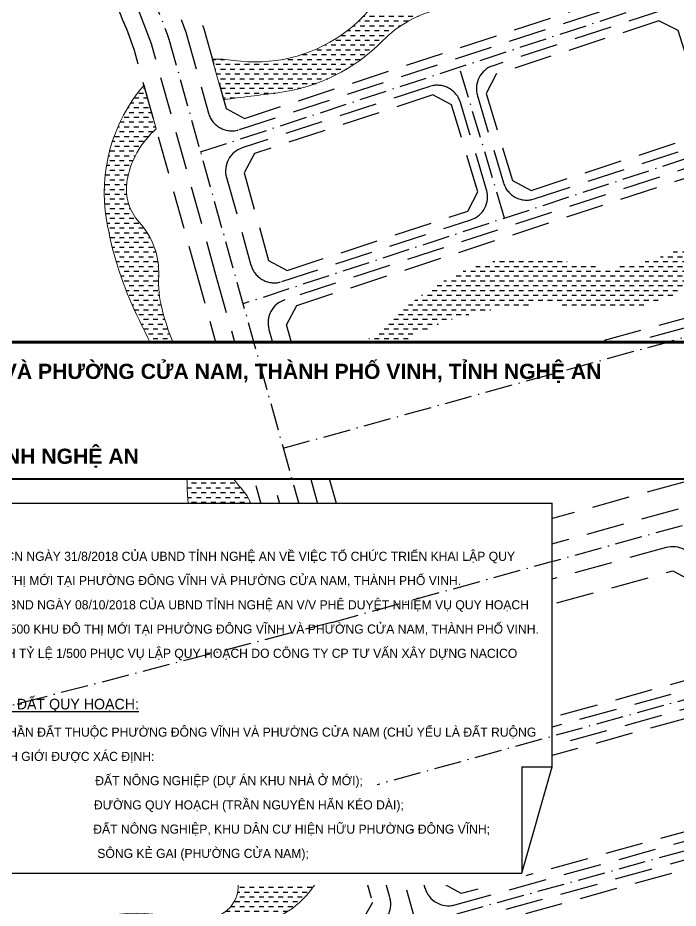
# Model space of a CAD drawing. Header units: metres. Extents: x 563124 to 573994, y 2062953 to 2068466.
# Drawn here: x 568267.6 to 568485.6, y 2066454.5 to 2066748.2 of the extents above; entities that cross this region are included whole.
import ezdxf

# ---------------------------------------------------------------- set-up
doc = ezdxf.new("R2010")
doc.units = ezdxf.units.M
doc.linetypes.add('ACAD_ISO10W100', pattern=[18.5, 12, -3, 0.5, -3])
doc.linetypes.add('HIDDEN', pattern=[0.375, 0.25, -0.125])
doc.layers.add('datMatNc', color=150, linetype='CONTINUOUS', lineweight=13)
for name, color, linetype in [('ghi_chu', 7, 'CONTINUOUS'), ('hacth sdd', 8, 'CONTINUOUS'), ('Khung ban ve', 7, 'CONTINUOUS'), ('KTEN', 7, 'CONTINUOUS'), ('LogDg phu', 7, 'CONTINUOUS'), ('TimDg', 222, 'CONTINUOUS'), ('ViaHeSphu', 32, 'CONTINUOUS')]:
    doc.layers.add(name, color=color, linetype=linetype)
doc.styles.add('ARIALB', font='VHARIALB.ttf', dxfattribs={"width": 0.75})
doc.styles.add('avantH', font='VHAVAN.ttf', dxfattribs={"height": 10})
doc.styles.add('VnBlackH', font='VHBLACK.ttf')
pattern_1 = [(0, (0, 0), (1.5875, 1.5875), [1.5875, -1.5875])]

# ---------------------------------------------------------------- blocks, each defined once
blk = doc.blocks.new('text tieu de')
at = {"color": 5}
blk.add_wipeout([(0, -1.1652900866465643e-10), (572.785714285681, -1.1652900866465643e-10), (572.785714285681, -45.00000000011653), (0, -45.00000000011653)], dxfattribs=at).dxf.layer = 'KTEN'
at = {"layer": 'KTEN', "const_width": 0.75, "flags": 128}
blk.add_lwpolyline([(0, 0), (572.785714285681, 0), (572.785714285681, -45), (0, -45)], close=True, dxfattribs=at)
at = {"layer": 'KTEN', "linetype": 'Continuous', "ltscale": 15, "style": 'ARIALB'}
for s, p in [('quy ho¹ch chi tiÕt tû lÖ 1/500 khu ®« thÞ míi t¹i ph\xadêng ®«ng vÜnh vµ ph\xadêng cöa nam, thµnh phè vinh, tØnh nghÖ an', (25, -12)), ('®Þa ®iÓm: ph\xadêng ®«ng vÜnh vµ ph\xadêng cöa nam, thµnh phè vinh, tØnh nghÖ an', (25, -40))]:
    blk.add_text(s, height=5, rotation=359.9999999466391, dxfattribs=at).set_placement(p)
at = {"layer": 'KTEN', "color": 5, "style": 'VnBlackH'}
blk.add_attdef('BD', (25, -29), '', height=9, dxfattribs=at)
blk = doc.blocks.new('ghi_Eu1')
at = {"color": 32}
blk.add_wipeout([(0, 0), (240, 0), (240, -103.00472022686165), (230.00000000000003, -125.98291329480705), (0, -125.98291329480705)], dxfattribs=at).dxf.layer = 'ghi_chu'
at = {"layer": 'ghi_chu'}
for p, q in [((0, 0), (0, -122.0047202268615)), ((0, 0), (240, 0)), ((230, -87.00472022686154), (240, -87.00472022686154)), ((230, -87.00472022686154), (230, -122.0047202268615))]:
    blk.add_line(p, q, dxfattribs=at)
blk.add_lwpolyline([(0, -122.0047202268615), (230, -122.0047202268615), (240, -87.00472022686154), (240, 0)], dxfattribs=at)
at = {"layer": 'ghi_chu', "lineweight": -2, "style": 'avantH'}
for s, height, p in [('%%U1. c¨n cø thùc hiÖn:', 3.5, (5, -10)), ('- c«ng v¨n sè 6637/UBND-CN ngµy 31/8/2018 cña ubnd tØnh nghÖ an vÒ viÖc tæ chøc triÓn khai lËp quy', 3, (5, -19.00236011343077)), ('ho¹ch x©y dùng khu ®« thÞ míi t¹i ph\xadêng ®«ng vÜnh vµ ph\xadêng cöa nam, thµnh phè vinh.', 3, (5, -27.00236011343077)), ('- quyÕt ®Þnh sè 4508/q®-ubnd ngµy 08/10/2018 cña ubnd tØnh nghÖ an v/v phª duyÖt nhiÖm vô quy ho¹ch', 3, (5, -35.00236011343077)), ('chi tiÕt x©y dùng tû lÖ 1/500 khu ®« thÞ míi t¹i ph\xadêng ®«ng vÜnh vµ ph\xadêng cöa nam, thµnh phè vinh.', 3, (5, -43.00236011343077)), ('- b¶n ®å kh¶o s¸t ®Þa h×nh tû lÖ 1/500 phôc vô lËp quy ho¹ch do C¤NG TY cp t\xad vÊn x©y dùng nacico', 3, (5, -51.00236011343077)), ('lËp th¸ng 10/2018.', 3, (5, -59.00236011343077)), ('lËp th¸ng 10/2018.', 3, (5, -59.00236011343077)), ('%%U2. vÞ trÝ, ranh giíi khu ®Êt quy ho¹ch:', 3.5, (5, -68.00236011343077)), ('khu ®Êt lËp quy ho¹ch phÇn ®Êt thuéc ph\xadêng ®«ng vÜnh vµ ph\xadêng cöa nam (chñ yÕu lµ ®Êt ruéng', 3, (5, -77.00472022686154)), ('vµ 1 phÇn d©n c\xad, cã ranh giíi ®\xadîc x¸c ®Þnh:', 3, (5, -85.00472022686154)), ('- phÝa b¾c gi¸p:                                              ®Êt n«ng nghiÖp (dù ¸n khu nhµ ë míi);', 3, (5, -93.00472022686154)), ('- phÝa nam gi¸p:                                             ®\xadêng quy ho¹ch (trÇn nguyªn h·n kÐo dµi);', 3, (5, -101.0047202268615)), ('- phÝa ®«ng gi¸p:                                          ®Êt n«ng nghiÖp, khu d©n c\xad hiÖn h÷u ph\xadêng ®«ng vÜnh;', 3, (5, -109.0047202268615)), ('- phÝa t©y gi¸p:                                               s«ng kÎ gai (ph\xadêng cöa nam);', 3, (5, -117.0047202268615))]:
    blk.add_text(s, height=height, dxfattribs=at).set_placement(p)

msp = doc.modelspace()

# ---------------------------------------------------------------- hatches: boundary and pattern name
at = {"layer": 'hacth sdd'}
h = msp.add_hatch(dxfattribs=at)
h.set_pattern_fill('DASH', color=152, scale=0.5, style=0)
h.set_pattern_definition(pattern_1)
edge = h.paths.add_edge_path()
edge.add_line((568335.5418003532, 2066721.27416422), (568331.8091627087, 2066734.630702221))
edge.add_arc((568332.371865792, 2066689.437417823), 45.19678737933037, 81.80154299210682, 90.71335478958429, ccw=False)
edge.add_arc((568345.9597352487, 2066783.74869063), 50.08829211792462, 261.8015429976044, 304.9347944104075)
edge.add_arc((568348.4684605586, 2066780.157167189), 45.70733978904033, 304.9347944088437, 338.730540465063)
edge.add_arc((568371.680137419, 2066771.121562889), 20.79902616231121, 338.7305404658271, 421.8838096406187)
edge.add_arc((568401.8055070307, 2066827.503015945), 43.12597788802839, 165.6249654612043, 241.8838096393343, ccw=False)
edge.add_arc((568333.244326574, 2066845.074695115), 27.65113263845611, 345.6249654619052, 401.547674243554)
edge.add_arc((568332.6341869358, 2066844.533983434), 28.46638689328459, 41.5476742431935, 62.64097139594124)
edge.add_arc((568368.7189564614, 2066914.270569024), 50.05304994528932, 230.6991505152243, 242.6409713957707, ccw=False)
edge.add_arc((568353.7068811685, 2066897.142029158), 27.30072095444692, 219.7526627052533, 232.31057105191542, ccw=False)
edge.add_line((568332.7177561611, 2066879.683907952), (568335.1319209872, 2066880.710019084))
edge.add_line((568335.1319209872, 2066880.710019084), (568343.9758161971, 2066884.469008208))
edge.add_arc((568365.799630494, 2066900.602569009), 27.1398351983959, 216.4741840166571, 223.9138475594022)
edge.add_arc((568356.2642710252, 2066891.422047802), 13.90333075690143, 223.9138475539905, 309.5862029729652)
edge.add_arc((568498.3258505783, 2066719.614878345), 209.0298338063483, 124.2804434918502, 129.5862029753737, ccw=False)
edge.add_arc((568391.3311173263, 2066876.578350665), 19.06824667210193, 62.73470683437472, 124.28044349312421, ccw=False)
edge.add_arc((568392.4373731397, 2066882.351559024), 13.5320628201729, -40.34131007637848, 55.68230785445661, ccw=False)
edge.add_arc((568442.3185820929, 2066840.933830286), 51.30388814610307, 140.4643805923296, 241.6936014974344)
edge.add_arc((568458.4603313808, 2066865.584309397), 80.70041008614344, 239.9022649483796, 258.2699642856928)
edge.add_arc((568438.6307843749, 2066770.083192765), 16.83765536677221, -94.61674810843448, 78.26996428775539, ccw=False)
edge.add_arc((568429.1965753675, 2066653.254208432), 100.3716270301821, 85.38325189303937, 102.8518043378585)
edge.add_arc((568415.4816663653, 2066713.368969146), 38.71221424790652, 102.8518043374683, 135.3295822933076)
edge.add_arc((568345.8748905121, 2066782.179518767), 59.16523455295228, 277.38315868585494, 315.32958229245173, ccw=False)
edge.add_arc((568127.0320805954, 2068471.0623984), 1762.167746756162, 276.79548340247294, 277.3831586873956, ccw=False)
h = msp.add_hatch(dxfattribs=at)
h.set_pattern_fill('DASH', color=152, scale=0.5, style=0)
h.set_pattern_definition(pattern_1)
edge = h.paths.add_edge_path()
edge.add_line((568335.5418003532, 2066721.27416422), (568331.8091627087, 2066734.630702221))
edge.add_arc((568332.371865792, 2066689.437417823), 45.19678737933037, 81.80154299210682, 90.71335478958429, ccw=False)
edge.add_arc((568345.9597352487, 2066783.74869063), 50.08829211792462, 261.8015429976044, 304.9347944104075)
edge.add_arc((568348.4684605586, 2066780.157167189), 45.70733978904033, 304.9347944088437, 338.7305404650101)
edge.add_arc((568371.680137419, 2066771.121562889), 20.79902616220273, 338.7305404657108, 421.8838096406187)
edge.add_arc((568401.8055070306, 2066827.503015945), 43.12597788817889, 165.6249654615807, 241.88380963961652, ccw=False)
edge.add_arc((568333.2443265738, 2066845.074695115), 27.65113263840114, 345.6249654613779, 401.5476742431929)
edge.add_arc((568332.6341869357, 2066844.533983435), 28.46638689288862, 41.54767424264746, 62.64097139530239)
edge.add_arc((568368.7189564614, 2066914.270569024), 50.05304994528932, 230.6991505152243, 242.6409713957707, ccw=False)
edge.add_arc((568353.7068811685, 2066897.142029158), 27.30072095444692, 219.7526627052533, 232.31057105191542, ccw=False)
edge.add_line((568332.7177561611, 2066879.683907952), (568335.1319209872, 2066880.710019084))
edge.add_line((568335.1319209872, 2066880.710019084), (568343.975816197, 2066884.469008208))
edge.add_arc((568365.7996304939, 2066900.60256901), 27.13983519894953, 216.4741840182382, 223.9138475609891)
edge.add_arc((568356.2642710252, 2066891.422047802), 13.90333075690143, 223.9138475539905, 309.5862029729652)
edge.add_arc((568498.3258505783, 2066719.614878345), 209.0298338063483, 124.2804434918502, 129.5862029753737, ccw=False)
edge.add_arc((568391.3311173263, 2066876.578350665), 19.06824667210193, 62.73470683437472, 124.28044349312421, ccw=False)
edge.add_arc((568392.4373731397, 2066882.351559024), 13.5320628201729, -40.34131007637848, 55.68230785445661, ccw=False)
edge.add_arc((568442.3185820929, 2066840.933830286), 51.30388814610307, 140.4643805923296, 241.6936014972055)
edge.add_arc((568458.4603313806, 2066865.584309398), 80.70041008694919, 239.9022649487112, 258.269964285989)
edge.add_arc((568438.6307843749, 2066770.083192765), 16.83765536677221, -94.61674810843448, 78.26996428775539, ccw=False)
edge.add_arc((568429.1965753674, 2066653.254208431), 100.3716270311198, 85.38325189301592, 102.851804337805)
edge.add_arc((568415.4816663652, 2066713.368969147), 38.71221424747841, 102.8518043377896, 135.3295822936766)
edge.add_arc((568345.8748905121, 2066782.179518767), 59.16523455295228, 277.38315868585494, 315.32958229245173, ccw=False)
edge.add_arc((568127.0320805954, 2068471.0623984), 1762.167746756162, 276.79548340247294, 277.3831586873956, ccw=False)
h = msp.add_hatch(dxfattribs=at)
h.set_pattern_fill('DASH', color=152, scale=0.5, style=0)
h.set_pattern_definition(pattern_1)
edge = h.paths.add_edge_path()
edge.add_arc((568350.5022784936, 2066690.602881359), 54.34915457086084, 139.3110276074018, 189.5788314070246)
edge.add_arc((568411.8081624935, 2066700.948698808), 116.5218764967813, 189.578831406621, 204.8577073670885)
edge.add_arc((568635.5397167079, 2066804.600767148), 363.0975436302751, 204.8577073674697, 209.9190170987289)
edge.add_arc((568296.8707969435, 2066609.707896292), 27.64517008894487, -8.643919716878827, 29.919017098283575, ccw=False)
edge.add_arc((568389.0552314861, 2066595.694023324), 65.5983744998173, 171.3560802835028, 196.8234591259378)
edge.add_arc((568391.4900646104, 2066596.430230707), 68.14207527906052, 196.8234591247165, 218.24793339038)
edge.add_line((568337.9754175978, 2066554.245814408), (568346.5619436578, 2066556.474980081))
edge.add_arc((568378.6727204114, 2066569.942772282), 34.82073248062039, 165.1099217462919, 202.7539847810116, ccw=False)
edge.add_arc((568330.7131743918, 2066582.694928203), 14.80522378253235, 345.1099217463566, 403.8106352215709)
edge.add_arc((568355.7125912877, 2066606.677416408), 19.83767715945076, 170.8935919364999, 223.810635221801, ccw=False)
edge.add_arc((568342.0823665207, 2066608.862188262), 6.03346565518342, 106.0281137740246, 170.8935919329547, ccw=False)
edge.add_line((568340.4164723973, 2066614.661110971), (568337.5402221768, 2066624.953228511))
edge.add_arc((568336.856213745, 2066641.622768788), 16.68356798159061, 206.6004599863696, 272.34972423372614, ccw=False)
edge.add_arc((568402.113749568, 2066674.301963761), 89.66627665818908, 194.2961128410014, 206.6004599873764, ccw=False)
edge.add_arc((568351.2744874972, 2066661.346871513), 37.20233682256092, 177.3309302959047, 194.2961128397536, ccw=False)
edge.add_arc((568289.5465152339, 2066664.224492576), 24.59267319215884, 357.330930297247, 402.5737851701587)
edge.add_arc((568319.3843904476, 2066691.636640474), 15.92552826918774, 171.2472220060463, 222.5737851689144, ccw=False)
edge.add_arc((568332.3460117503, 2066689.641012808), 29.0398775316645, 130.90859212445, 171.2472220064044, ccw=False)
edge.add_line((568313.329127294, 2066711.588053443), (568309.2914977733, 2066726.035947201))
h = msp.add_hatch(dxfattribs=at)
h.set_pattern_fill('DASH', color=152, scale=0.5, style=0)
h.set_pattern_definition(pattern_1)
edge = h.paths.add_edge_path()
edge.add_spline(control_points=[(568363.1147200223, 2066622.609684982), (568369.1182345157, 2066625.274175401), (568381.9087623449, 2066631.191744483), (568398.8647467906, 2066645.29791471), (568421.0442381767, 2066652.214058451), (568446.5178659777, 2066654.840292045), (568470.3128322547, 2066650.333617344), (568490.0928656514, 2066658.750558744), (568497.7722828957, 2066670.373589276), (568504.5105566684, 2066674.27045198), (568507.7259940165, 2066675.945019578)], knot_values=[2.906969521393546, 2.906969521393546, 2.906969521393546, 2.906969521393546, 22.5428697661712, 45.10026049562133, 68.17076675020925, 90.92023475543192, 121.6463713651847, 138.999330044249, 151.5051789533681, 162.2247018903137, 162.2247018903137, 162.2247018903137, 162.2247018903137], degree=3, periodic=0)
edge.add_line((568507.7259940165, 2066675.945019578), (568505.5713613903, 2066682.543006005))
edge.add_spline(control_points=[(568505.5713613904, 2066682.543006006), (568500.0498010054, 2066679.212371768), (568485.8873323891, 2066670.840567454), (568463.982847817, 2066663.726017455), (568441.085159671, 2066670.2907888), (568417.2669788423, 2066668.102699251), (568394.428818866, 2066653.027372311), (568377.9541080532, 2066636.41844018), (568365.2087062073, 2066631.92369709), (568360.8975769992, 2066630.543312047)], knot_values=[3.341250293336913, 3.341250293336913, 3.341250293336913, 3.341250293336913, 22.81488591885889, 52.94120218901217, 68.16238074745166, 93.3545608397996, 121.7280451899365, 148.6539656972156, 162.0926046605273, 162.0926046605273, 162.0926046605273, 162.0926046605273], degree=3, periodic=0)
edge.add_line((568360.8975769992, 2066630.543312047), (568363.1147200223, 2066622.609684982))
h = msp.add_hatch(dxfattribs=at)
h.set_pattern_fill('DASH', color=152, scale=0.5, style=0)
h.set_pattern_definition(pattern_1)
edge = h.paths.add_edge_path()
edge.add_line((568342.7711670976, 2066527.337517932), (568350.8271672133, 2066529.428952673))
edge.add_arc((568389.8360376746, 2066527.823708931), 39.04188497160285, 177.6435660001108, 192.0061263219858)
edge.add_arc((568381.669184319, 2066524.250589741), 30.36358178780158, 188.6148857297675, 225.7406049505204)
edge.add_arc((568337.7559959932, 2066479.187226915), 32.55759730256535, -23.789617707584227, 45.740604951071475, ccw=False)
edge.add_arc((568341.3737274914, 2066477.592400217), 28.60393401528761, 287.9636170775062, 336.21038229332635, ccw=False)
edge.add_arc((568322.0053403326, 2066537.331215137), 91.40409666759201, 270.335002365328, 287.9636170752345, ccw=False)
edge.add_arc((568323.017289069, 2066364.25861393), 81.67146292630123, 90.33500236765356, 112.0806150221494)
edge.add_arc((568109.6866625389, 2066890.13893874), 485.8319046736644, 287.65985457706694, 292.08061502099946, ccw=False)
edge.add_arc((568242.4914681526, 2066472.997606182), 48.06026589121932, 260.4952547936881, 287.6598545732377, ccw=False)
edge.add_line((568234.5553106193, 2066425.597115033), (568234.3307207233, 2066433.770219026))
edge.add_arc((568234.904778147, 2066379.247810985), 54.52543003482874, 89.71012365669532, 90.60323550346851, ccw=False)
edge.add_arc((568236.1400187596, 2066623.398372261), 189.6282559721996, 269.7101236671769, 278.5058362973912)
edge.add_arc((568260.6078221315, 2066459.79447837), 24.20483713931015, 278.5058362943452, 310.9534335817084)
edge.add_arc((568306.8293124408, 2066406.53537578), 46.31436716013161, 76.46656595047898, 130.9534335839972, ccw=False)
edge.add_arc((568324.9595478054, 2066481.859578704), 31.16105462304938, 256.4665659500938, 283.5334340496981)
edge.add_arc((568329.766079831, 2066461.890274039), 10.62143732023118, 283.533434049232, 328.6546831161604)
edge.add_arc((568329.7660798305, 2066461.890274038), 10.62143732062628, 328.6546831188663, 365.073045632002)
edge.add_arc((568364.2438950374, 2066464.950988732), 23.99196638196104, 122.6426416403387, 185.0730456288163, ccw=False)
edge.add_arc((568347.3286221762, 2066491.357344865), 7.367595161675206, 302.6426416429784, 407.1850685178978)
edge.add_arc((568372.1202638624, 2066518.115891162), 29.11041598721613, 197.1012660128746, 227.1850685154959, ccw=False)
edge.add_arc((568380.8947850349, 2066521.652274648), 38.5451973120671, 171.5181849036564, 198.2901888762501, ccw=False)

# ---------------------------------------------------------------- linework, layer by layer
at = {"layer": 'datMatNc'}
for points in [[(568335.5418003532, 2066721.27416422), (568331.8091627087, 2066734.630702221, -0.0389047251804858), (568338.8170306617, 2066734.172297271, 0.1904583750535489), (568374.6424865503, 2066742.686094693, 0.1485399904236999), (568391.062432083, 2066763.576621348, 0.3796310594793377), (568381.4819099804, 2066789.46617365, -0.345591431932916), (568360.02974181, 2066838.209808603, 0.2489698216392641), (568353.9385479877, 2066863.414115397, 0.0922976297919764), (568345.7163364217, 2066869.816240999, -0.0521532311365548), (568337.0157377446, 2066875.537976394, -0.0548491160426692), (568332.7177561611, 2066879.683907952), (568335.1319209872, 2066880.710019084), (568343.9758161971, 2066884.469008208, 0.0324730630788692), (568346.248540876, 2066881.779031899, 0.3922599572728541), (568365.1240076738, 2066880.707213569, -0.0231548798969895), (568380.591040887, 2066892.334263499, -0.2751911752390387), (568400.0664945345, 2066893.528017806, -0.4453521716240304), (568402.7515357533, 2066873.591720341, 0.4728538331713036), (568417.9909692259, 2066795.764635129, 0.0803162406293558), (568442.0538897745, 2066786.569216776, -0.9397747603740696), (568437.2755166289, 2066753.300168974, 0.0763688879410469), (568406.8709048984, 2066751.111389828, 0.1426673368394217), (568387.9509894528, 2066740.58472489, -0.1671023009406555), (568353.4778658943, 2066723.504824519, -0.0025642227837279)], [(568335.5418003532, 2066721.27416422), (568331.8091627087, 2066734.630702221, -0.0389047251804858), (568338.8170306617, 2066734.172297271, 0.1904583750535489), (568374.6424865503, 2066742.686094693, 0.1485399904236999), (568391.0624320828, 2066763.576621348, 0.3796310594793377), (568381.4819099804, 2066789.46617365, -0.345591431932916), (568360.0297418097, 2066838.209808603, 0.2489698216392641), (568353.9385479875, 2066863.414115397, 0.0922976297919764), (568345.7163364217, 2066869.816240999, -0.0521532311365548), (568337.0157377446, 2066875.537976394, -0.0548491160426692), (568332.7177561611, 2066879.683907952), (568335.1319209872, 2066880.710019084), (568343.975816197, 2066884.469008208, 0.0324730630788692), (568346.248540876, 2066881.779031899, 0.3922599572728541), (568365.1240076738, 2066880.707213569, -0.0231548798969895), (568380.591040887, 2066892.334263499, -0.2751911752390387), (568400.0664945345, 2066893.528017806, -0.4453521716240304), (568402.7515357533, 2066873.591720341, 0.4728538331713036), (568417.9909692256, 2066795.764635129, 0.0803162406293558), (568442.0538897745, 2066786.569216776, -0.9397747603740696), (568437.2755166289, 2066753.300168974, 0.0763688879410469), (568406.8709048982, 2066751.111389828, 0.1426673368394217), (568387.9509894528, 2066740.58472489, -0.1671023009406555), (568353.4778658943, 2066723.504824519, -0.0025642227837279)], [(568309.2914977735, 2066726.035947202, 0.2229209261452159), (568296.9108824218, 2066681.558940314, 0.0667656142377142), (568306.0815073382, 2066651.966844086, 0.0220877207270336), (568320.8317297058, 2066623.496628301, -0.1698687121393492), (568324.201958406, 2066605.553014541, 0.1115820604638916), (568326.2643968043, 2066576.708296659, 0.0937551679811627), (568337.9754175978, 2066554.245814408), (568346.5619436578, 2066556.474980081, -0.1657464632186195), (568345.0212475212, 2066578.890497289, 0.2618821060053504), (568341.3970937956, 2066592.944246103, -0.2350867396247787), (568336.1249459916, 2066609.817095824, -0.2908366997776162), (568340.4164723973, 2066614.661110971), (568337.5402221768, 2066624.953228511, -0.2950238450809373), (568321.9385907222, 2066634.152429844, -0.053739485045847), (568315.2242145418, 2066652.160376811, -0.0741600796912815), (568314.1125092895, 2066663.079280457, 0.2000141807338206), (568307.6567246561, 2066680.862397775, -0.2277752396385874), (568303.6443287531, 2066694.060048923, -0.1778508692937602), (568313.329127294, 2066711.588053443), (568309.2914977733, 2066726.035947201)], [(568342.7711670976, 2066527.337517932), (568350.8271672133, 2066529.428952673, 0.0627506608981043), (568351.6481797141, 2066519.70236135, 0.1634234952970262), (568360.4782005425, 2066502.504571587, -0.3130466744431811), (568367.5472646761, 2066466.05415978, -0.2136821824526674), (568350.1955528653, 2066450.38283502, -0.0770714021414337), (568322.5397673773, 2066445.928680843, 0.0951689020530186), (568292.3161067481, 2066439.939954171, -0.0192915989872802), (568257.071294031, 2066427.202215203, -0.119086124685168), (568234.5553106193, 2066425.597115033), (568234.3307207233, 2066433.770219026, -0.0038969553052364), (568235.1806372937, 2066433.772543192, 0.0383973902084705), (568264.1879633213, 2066435.855875027, 0.1425329709792678), (568276.4727720604, 2066441.51395582, -0.2423267132619145), (568317.6674641803, 2066451.563756523, 0.1186536642320643), (568332.2516314304, 2066451.563756523, 0.1994624065861056), (568338.8372935231, 2066456.365057943, 0.160256226996069), (568340.3459105897, 2066462.829482143, -0.2793480262515154), (568351.3026854718, 2066485.153452588, 0.4906657815195285), (568352.3358792493, 2066496.76186474, -0.1320245106241533), (568344.2969207453, 2066509.555640188, -0.1173491617205029)]]:
    msp.add_lwpolyline(points, format="xyb", close=True, dxfattribs=at)
at = {"layer": 'Khung ban ve', "const_width": 1.2}
msp.add_lwpolyline([(567973.9280794318, 2066641.109092405), (569223.9280794318, 2066641.109092405), (569223.9280794318, 2065831.109092405), (567973.9280794318, 2065831.109092405)], close=True, dxfattribs=at)
at = {"layer": 'LogDg phu', "linetype": 'HIDDEN', "ltscale": 50}
for points in [[(568175.0838441561, 2066753.932099461), (568191.6651982021, 2066718.975562862, -0.0792946513970787), (568221.348036331, 2066627.396362095, -0.0237007289004742), (568224.4558817918, 2066599.212455132), (568228.9178734658, 2066527.5091807, 0.4715908907906997), (568238.9126856421, 2066520.26273697), (568356.067112326, 2066550.677438397, 0.4196438798697929), (568361.761643957, 2066560.573940995), (568333.350082455, 2066662.239341458), (568311.7036332542, 2066739.697066773), (568232.7155336593, 2066945.88844933, 0.3870702331299271), (568223.0934887321, 2066950.731877511), (568126.3413847366, 2066923.717003244, 0.007279190113542612), (568118.270874713, 2066921.3363988, 0.4009284949032153), (568112.9060963326, 2066911.672642078, 0.02769555515208818), (568116.1940352926, 2066901.450785489), (568159.2036471404, 2066789.428214869, 0.0190844642849442), (568168.1284539334, 2066768.595338191), (568175.083844156, 2066753.93209946)], [(568518.2288381463, 2066663.111128342), (568507.3475894172, 2066696.432043726, 0.4144551354901239), (568497.2531286821, 2066701.551362584), (568355.7178944015, 2066655.202533016, 0.4013967137455503), (568350.5027869097, 2066645.44661254), (568358.0577988826, 2066618.412430781, 0.4134234463103623), (568367.8949806505, 2066612.855051645), (568512.7564516875, 2066652.917147588, 0.4277016234675699), (568518.2288381464, 2066663.111128342)], [(568390.4190040742, 2066458.028996677), (568369.097208307, 2066534.32501107, 0.4088040165472318), (568359.3821628544, 2066539.915130719), (568235.5021095299, 2066507.754375541, 0.3493167214009008), (568229.5153851445, 2066499.791314222), (568231.7151001696, 2066419.740964639, 0.4619162936381579), (568241.2037224465, 2066412.101007003), (568265.6444983518, 2066416.739457149, 0.020567429069751), (568300.8057778144, 2066424.923362145), (568384.8466087579, 2066448.165234592, 0.4150041201205348), (568390.4190040742, 2066458.028996677)], [(568394.9986246044, 2066486.226671121), (568401.9965223732, 2066461.186017194, 0.4134234462927829), (568411.8337041405, 2066455.628638059), (568510.4209145961, 2066482.893377646, 0.4277016234604547), (568515.8933010551, 2066493.0873584), (568507.8137342515, 2066517.828871856, 0.4008529283409323), (568498.0765613404, 2066523.056032323), (568400.57101992, 2066496.090433204, 0.4150041201277101), (568394.9986246047, 2066486.226671121)], [(568527.8572749754, 2066456.450886554), (568522.72985758, 2066472.152231635, 0.4008529283460351), (568512.9926846686, 2066477.3793921), (568413.4902158005, 2066449.861533651, 0.4150041201018847), (568407.9178204851, 2066439.997771567), (568412.0685824008, 2066425.145054923)]]:
    msp.add_lwpolyline(points, format="xyb", dxfattribs=at)
for points in [[(568435.287125945, 2066917.097949441, 0.4397105859919745), (568424.5529858628, 2066921.977086649), (568285.6075825414, 2066862.92004815, 0.4036891857913516), (568281.2663453385, 2066852.695653228), (568323.1099923302, 2066743.466548205), (568330.566519755, 2066716.784774778, 0.427146065872428), (568340.7609779479, 2066711.335278042), (568479.2609391408, 2066756.69014059, 0.4139720305198049), (568484.3760377753, 2066766.776279735)], [(568500.5182092004, 2066717.345194972), (568491.2054179925, 2066745.863128489, 0.4144551354821255), (568481.1109572572, 2066750.982447346), (568424.4626180874, 2066732.431701091, 0.4069381824714676), (568419.2899323418, 2066722.529377541), (568427.9160866493, 2066693.786589649, 0.4215265637776219), (568438.0681344953, 2066688.483455196), (568495.4031105657, 2066707.259055827, 0.413972030505194)], [(568422.326830591, 2066691.537032235), (568413.7006762831, 2066720.279820128, 0.4215265637617028), (568403.5486284378, 2066725.58295458), (568341.7086175787, 2066705.332081091, 0.4013967137305163), (568336.493510087, 2066695.576160615), (568344.5757851764, 2066666.655267495, 0.4271476309532626), (568354.770254769, 2066661.205729967), (568417.1541448454, 2066681.634708686, 0.4069381824857127)], [(568525.065394671, 2066642.176001571, 0.4008529283185935), (568515.3282217601, 2066647.403162037), (568369.5514923107, 2066607.087947237, 0.4150041201219849), (568363.9790969947, 2066597.224185153), (568373.3993439906, 2066563.515612562, 0.4134234463088986), (568383.2365257584, 2066557.958233426), (568526.4331967271, 2066597.559921369, 0.4277016234648121), (568534.6417764155, 2066612.850892501)], [(568491.3438480753, 2066568.263495435, 0.4008529283199672), (568481.6066751642, 2066573.490655901), (568386.3060744696, 2066547.134843129, 0.4150041201149481), (568380.7336791535, 2066537.271081045), (568389.0773264928, 2066507.414916749, 0.4134234463104431), (568398.9145082607, 2066501.857537613), (568495.5047912674, 2066528.570017868, 0.4277016234689535), (568500.9771777266, 2066538.763998623)]]:
    msp.add_lwpolyline(points, format="xyb", close=True, dxfattribs=at)
at = {"layer": 'TimDg', "linetype": 'ACAD_ISO10W100', "ltscale": 0.75}
msp.add_line((568428.2843818722, 2066682.122788718), (568413.3323810747, 2066731.943621064), dxfattribs=at)
for points in [[(568327.9171578593, 2066703.972525079), (568499.1927771675, 2066760.060498711), (568607.5659052071, 2066801.13383493)], [(568515.3349485925, 2066710.629413949), (568341.9264346809, 2066653.842977006)]]:
    msp.add_lwpolyline(points, dxfattribs=at)
at = {"layer": 'ViaHeSphu', "linetype": 'HIDDEN', "ltscale": 50}
msp.add_lwpolyline([(568192.774202784, 2066723.637573303), (568198.5142300857, 2066711.536542598, -0.0954792923881958), (568227.450090012, 2066599.398780425), (568231.6618609432, 2066531.71650105), (568236.8119725165, 2066527.982564578), (568351.1534452264, 2066557.666989237), (568354.6472700068, 2066563.738892645), (568327.5491150764, 2066660.704516039), (568306.1010028708, 2066737.452529916, 0.0275734056874059), (568302.4249313117, 2066747.145908097), (568266.9760409126, 2066839.682071902), (568227.5311618235, 2066942.649407449), (568220.9267097481, 2066945.973876368), (568127.4171084006, 2066919.864365368, 0.007060093459155299), (568119.6968321888, 2066917.590748057), (568116.1353763996, 2066911.215266827, 0.02434304970111818), (568118.9947081804, 2066902.52606749), (568162.0043200282, 2066790.50349687, 0.0190844642851085), (568170.8389772577, 2066769.881053289), (568192.7742027798, 2066723.637573316)], format="xyb", dxfattribs=at)
for points in [[(568429.5240598256, 2066915.417537608), (568423.370336391, 2066918.214674664), (568335.1319209872, 2066880.710019084), (568289.7068818085, 2066861.402663651), (568286.8939444446, 2066854.777689904), (568315.6614055359, 2066779.68280085), (568328.679530089, 2066745.700148854, -0.0233361501234703), (568328.9137210317, 2066744.991492759), (568336.3700780894, 2066718.310328961), (568342.4675283867, 2066715.050886778), (568475.4723672303, 2066758.60625049), (568478.6719415162, 2066764.915288449)], [(568358.4890095739, 2066531.418059311), (568364.6743236976, 2066527.858977041), (568370.7465366677, 2066506.130711129), (568384.6418701019, 2066456.408887922), (568381.1685081425, 2066450.260649317), (568300.0061303673, 2066427.814826128, -0.0205674290851006), (568265.0851329707, 2066419.686847583), (568239.7875840126, 2066414.885796254), (568234.7379227462, 2066418.951633951), (568232.6832532028, 2066493.723598981), (568237.3854787829, 2066499.978122859)]]:
    msp.add_lwpolyline(points, format="xyb", close=True, dxfattribs=at)
for points in [[(568485.5013206785, 2066744.002140437), (568479.1974837128, 2066747.199077084), (568425.5131329211, 2066729.6189541), (568422.1986738878, 2066723.273924195), (568430.8257197777, 2066694.528165501), (568437.0146719964, 2066691.29523691), (568491.614538655, 2066709.175165727), (568494.814112941, 2066715.484203687)], [(568410.7910431691, 2066719.538244281), (568404.6020909506, 2066722.771172872), (568345.7004384224, 2066703.48252953), (568342.2944774681, 2066697.110986035), (568350.379354911, 2066668.180780887), (568356.4768052085, 2066664.921338703), (568416.1036300261, 2066684.447455682), (568419.4180890594, 2066690.792485586)], [(568369.9997939583, 2066616.549757405), (568363.8349426555, 2066620.032504477), (568356.3037542899, 2066646.981437961), (568359.7097152444, 2066653.352981457), (568495.3396551383, 2066697.767992319), (568501.6434921043, 2066694.571055673), (568512.5553588434, 2066661.15638081), (568509.2883835522, 2066655.07064774)], [(568513.0174143846, 2066643.651487686), (568519.3886523556, 2066640.231246149), (568528.0936399136, 2066613.574548824), (568523.519874506, 2066605.054522527), (568383.9955894961, 2066566.468449556), (568377.8307381935, 2066569.951196628), (568369.7562309691, 2066598.844293912), (568373.2295929289, 2066604.992532516)], [(568483.7441339464, 2066565.781486192), (568490.1153719175, 2066562.361244655), (568498.1982017334, 2066537.609739096), (568494.9312264421, 2066531.524006027), (568401.0193215667, 2066505.552243373), (568394.8544702639, 2066509.034990446), (568387.8565626963, 2066534.075679434), (568391.3299246557, 2066540.223918039)], [(568404.2491205372, 2066493.995018484), (568498.6602572743, 2066520.104845971), (568505.0314952453, 2066516.684604435), (568513.1143250617, 2066491.933098874), (568509.8473497706, 2066485.847365805), (568413.9385174483, 2066459.323343819), (568407.7736661457, 2066462.806090891), (568400.7757585775, 2066487.846779879)]]:
    msp.add_lwpolyline(points, close=True, dxfattribs=at)
msp.add_lwpolyline([(568417.8471738093, 2066426.759948529), (568413.6949544586, 2066441.617880326), (568417.1683164181, 2066447.766118931), (568513.5763806028, 2066474.428205749), (568519.9476185736, 2066471.007964212), (568525.0054825938, 2066455.51960775)], dxfattribs=at)

# ---------------------------------------------------------------- next in the draw order: block references
at = {"layer": 'KTEN'}
msp.add_blockref('text tieu de', (567973.9280794318, 2066641.109092405), dxfattribs=at)

# ---------------------------------------------------------------- next in the draw order: linework, layer by layer
at = {"layer": 'TimDg', "linetype": 'ACAD_ISO10W100', "ltscale": 0.75}
msp.add_lwpolyline([(568007.1651060418, 2067643.380659843), (568167.2734184407, 2067133.491630765), (568317.2731710034, 2066741.930667448, -0.0233361501252175), (568317.5073619462, 2066741.222011353), (568414.7791073031, 2066393.153463831)], format="xyb", dxfattribs=at)
msp.add_lwpolyline([(568355.2296887888, 2066606.23979771), (568533.3390254664, 2066655.496741485)], dxfattribs=at)

# ---------------------------------------------------------------- next in the draw order: block references
at = {"layer": 'ghi_chu'}
msp.add_blockref('ghi_Eu1', (568203.9280794318, 2066588.109092405), dxfattribs=at)

# ---------------------------------------------------------------- next in the draw order: linework, layer by layer
at = {"layer": 'TimDg', "linetype": 'ACAD_ISO10W100', "ltscale": 0.75}
for points in [[(568371.2777524221, 2066548.814836547), (568551.8676474134, 2066598.757789958)], [(568371.2777524221, 2066548.814836547), (568226.2020860497, 2066511.151444724)], [(568507.4038551121, 2066528.748147767), (568386.2492163995, 2066495.242283678)], [(568399.1684122805, 2066449.013384123), (568522.3199784402, 2066483.071507545)]]:
    msp.add_lwpolyline(points, dxfattribs=at)

doc.saveas('drawing.dxf')
